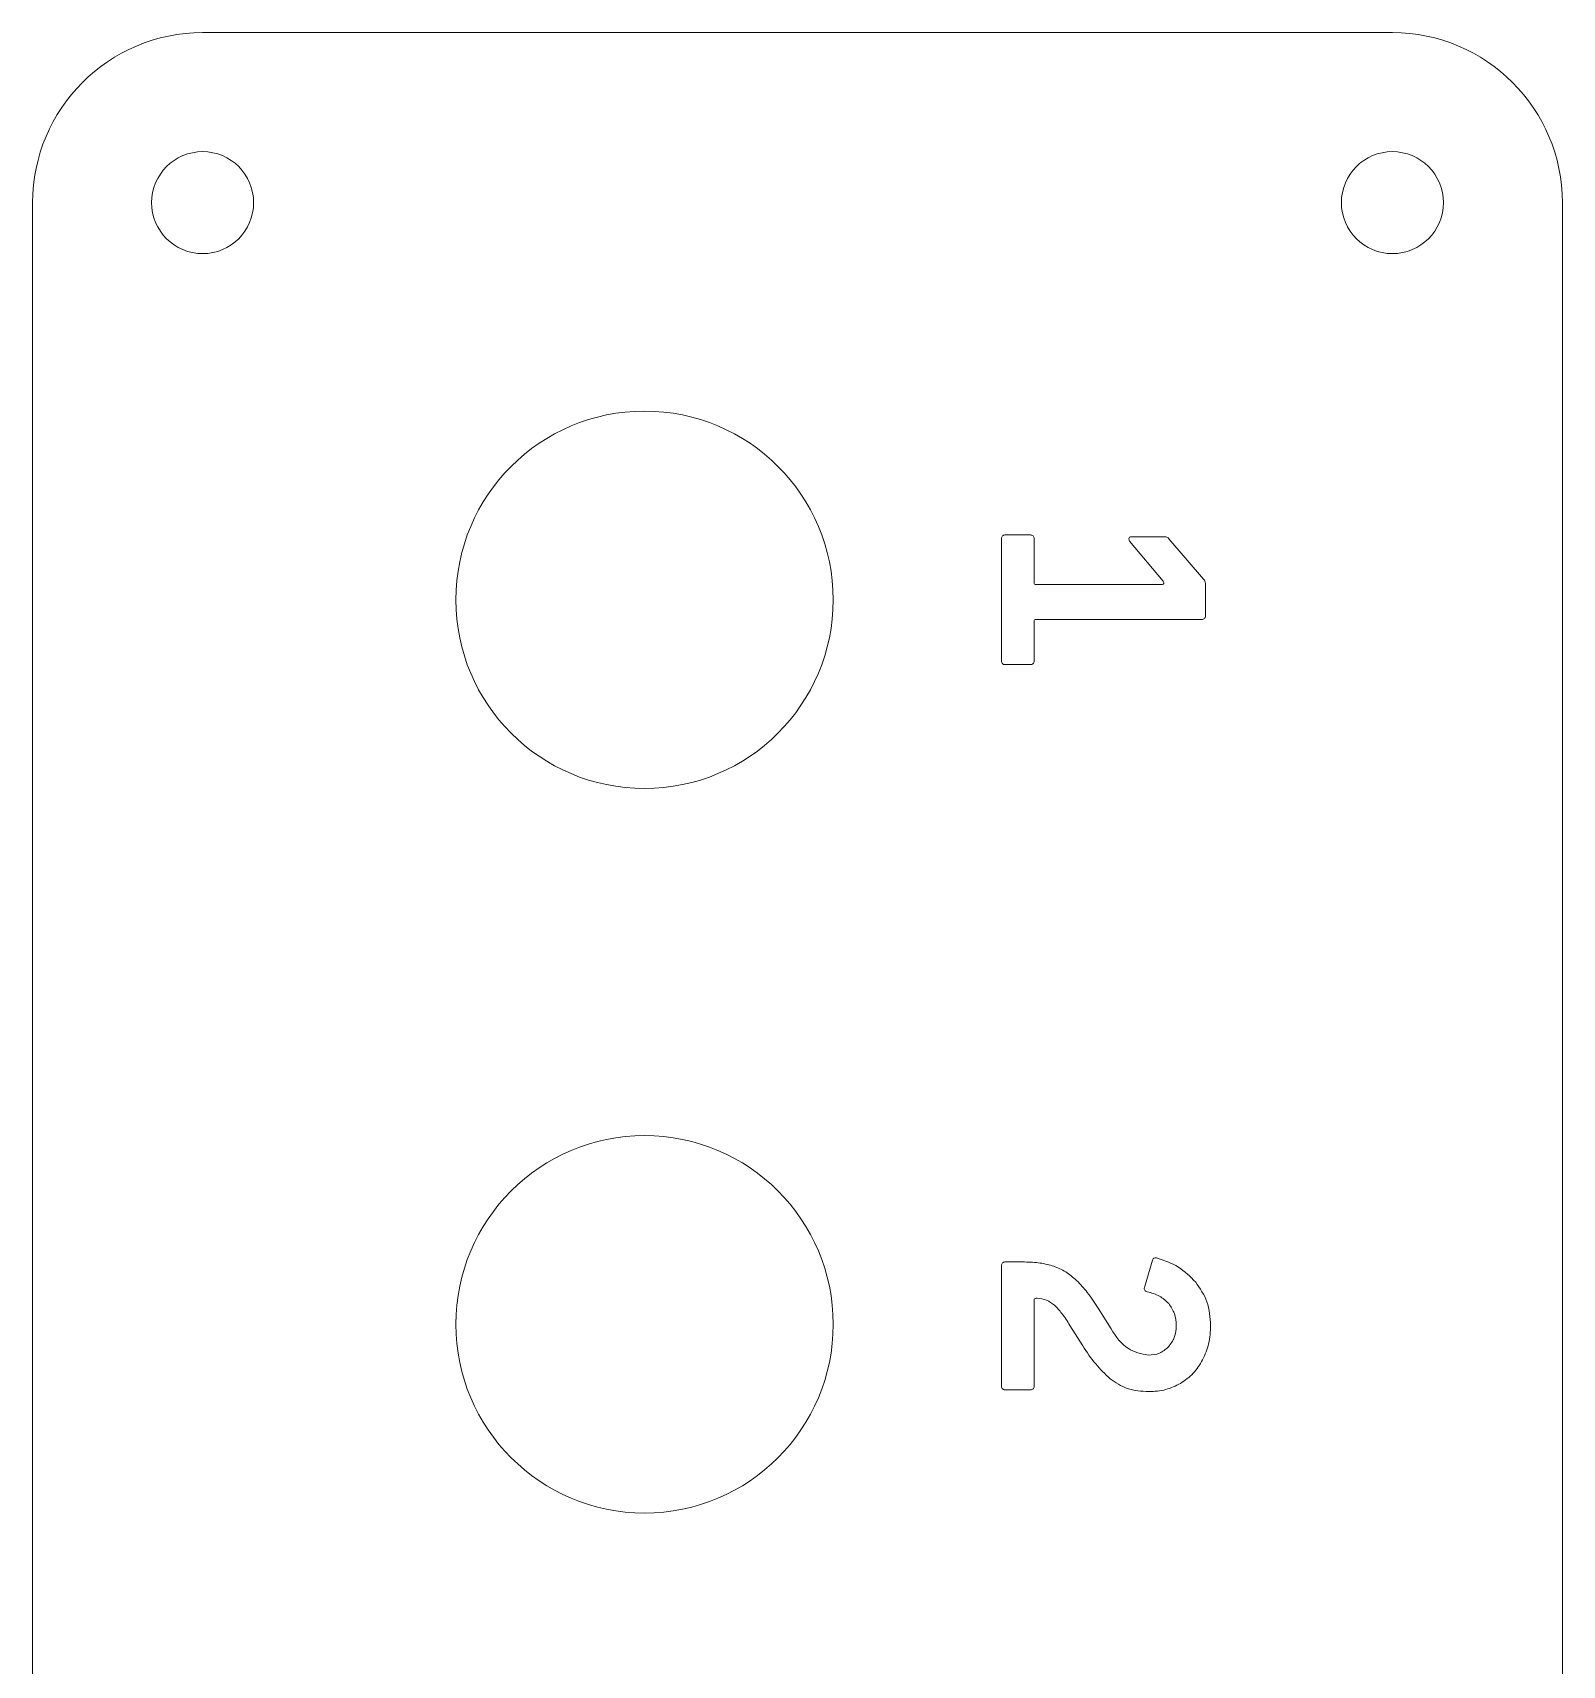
# Model space of a CAD drawing. Header units: millimetres. Extents: x 102.7 to 194.7, y 56.5 to 153.8.
# Drawn here: x 149.7 to 194.7, y 105.78 to 153.8 of the extents above; entities that cross this region are included whole.
import ezdxf

# ---------------------------------------------------------------- set-up
doc = ezdxf.new("R2010")
doc.units = ezdxf.units.MM
doc.header["$MEASUREMENT"] = 0
doc.layers.add('Engravings', color=7, linetype='Continuous', lineweight=0)
doc.layers.add('Outlines', color=7, linetype='Continuous', lineweight=0)

msp = doc.modelspace()

# ---------------------------------------------------------------- linework, layer by layer
at = {"layer": 'Engravings', "color": 18, "lineweight": 0, "true_color": 0x000000}
for points, knots in [([(179.156, 136.489), (179.158, 136.504), (179.16, 136.519), (179.169, 136.527), (179.177, 136.536), (179.192, 136.538), (179.207, 136.54), (179.207, 136.54), (184.093, 136.54), (184.093, 136.54), (184.107, 136.541), (184.12, 136.543), (184.133, 136.548), (184.145, 136.553), (184.155, 136.561), (184.166, 136.57), (184.175, 136.581), (184.183, 136.591), (184.188, 136.603), (184.193, 136.616), (184.195, 136.629), (184.196, 136.643), (184.196, 136.643), (184.196, 137.603), (184.196, 137.603), (184.194, 137.625), (184.191, 137.648), (184.183, 137.667), (184.174, 137.688), (184.159, 137.705), (184.144, 137.723), (184.144, 137.723), (183.124, 138.914), (183.124, 138.914), (183.106, 138.932), (183.087, 138.949), (183.064, 138.959), (183.041, 138.97), (183.014, 138.972), (182.987, 138.974), (182.987, 138.974), (182.027, 138.974), (182.027, 138.974), (182.002, 138.974), (181.978, 138.973), (181.963, 138.959), (181.952, 138.949), (181.947, 138.932), (181.942, 138.914), (181.943, 138.904), (181.945, 138.894), (181.948, 138.884), (181.952, 138.871), (181.96, 138.858), (181.967, 138.846), (181.967, 138.846), (182.953, 137.663), (182.953, 137.663), (182.963, 137.651), (182.973, 137.639), (182.976, 137.624), (182.977, 137.615), (182.976, 137.605), (182.974, 137.594), (182.967, 137.587), (182.96, 137.58), (182.952, 137.575), (182.94, 137.569), (182.925, 137.569), (182.91, 137.569), (182.91, 137.569), (179.207, 137.569), (179.207, 137.569), (179.192, 137.571), (179.177, 137.573), (179.169, 137.582), (179.16, 137.59), (179.158, 137.605), (179.156, 137.62), (179.156, 137.62), (179.156, 138.923), (179.156, 138.923), (179.155, 138.937), (179.153, 138.951), (179.148, 138.963), (179.143, 138.975), (179.135, 138.985), (179.126, 138.996), (179.115, 139.005), (179.105, 139.013), (179.093, 139.018), (179.08, 139.023), (179.067, 139.025), (179.053, 139.026), (179.053, 139.026), (178.299, 139.026), (178.299, 139.026), (178.285, 139.025), (178.271, 139.023), (178.259, 139.018), (178.247, 139.013), (178.236, 139.005), (178.226, 138.996), (178.217, 138.985), (178.208, 138.975), (178.203, 138.963), (178.198, 138.951), (178.197, 138.937), (178.196, 138.923), (178.196, 138.923), (178.196, 135.314), (178.196, 135.314), (178.197, 135.301), (178.198, 135.287), (178.203, 135.275), (178.208, 135.263), (178.217, 135.252), (178.226, 135.242), (178.236, 135.233), (178.247, 135.224), (178.259, 135.219), (178.271, 135.214), (178.285, 135.213), (178.299, 135.212), (178.299, 135.212), (179.053, 135.212), (179.053, 135.212), (179.067, 135.213), (179.08, 135.214), (179.093, 135.219), (179.105, 135.224), (179.115, 135.233), (179.126, 135.242), (179.135, 135.252), (179.143, 135.263), (179.148, 135.275), (179.153, 135.287), (179.155, 135.301), (179.156, 135.314), (179.156, 135.314), (179.156, 136.489), (179.156, 136.489)], [0, 0, 0, 0, 1, 1, 1, 2, 2, 2, 3, 3, 3, 4, 4, 4, 5, 5, 5, 6, 6, 6, 7, 7, 7, 8, 8, 8, 9, 9, 9, 10, 10, 10, 11, 11, 11, 12, 12, 12, 13, 13, 13, 14, 14, 14, 15, 15, 15, 16, 16, 16, 17, 17, 17, 18, 18, 18, 19, 19, 19, 20, 20, 20, 21, 21, 21, 22, 22, 22, 23, 23, 23, 24, 24, 24, 25, 25, 25, 26, 26, 26, 27, 27, 27, 28, 28, 28, 29, 29, 29, 30, 30, 30, 31, 31, 31, 32, 32, 32, 33, 33, 33, 34, 34, 34, 35, 35, 35, 36, 36, 36, 37, 37, 37, 38, 38, 38, 39, 39, 39, 40, 40, 40, 41, 41, 41, 42, 42, 42, 43, 43, 43, 44, 44, 44, 45, 45, 45, 46, 46, 46, 47, 47, 47, 47]), ([(179.156, 116.503), (179.157, 116.525), (179.159, 116.548), (179.171, 116.561), (179.181, 116.572), (179.198, 116.576), (179.216, 116.58), (179.216, 116.58), (179.242, 116.58), (179.242, 116.58), (179.339, 116.566), (179.436, 116.552), (179.524, 116.515), (179.607, 116.48), (179.682, 116.425), (179.756, 116.37), (179.831, 116.292), (179.905, 116.214), (179.972, 116.129), (180.061, 116.018), (180.135, 115.896), (180.21, 115.774), (180.21, 115.774), (180.587, 115.174), (180.587, 115.174), (180.707, 114.991), (180.828, 114.808), (180.968, 114.642), (181.097, 114.489), (181.243, 114.349), (181.389, 114.21), (181.552, 114.099), (181.716, 113.988), (181.896, 113.924), (182.095, 113.854), (182.314, 113.841), (182.533, 113.829), (182.701, 113.838), (182.869, 113.847), (183.028, 113.89), (183.18, 113.931), (183.324, 114.002), (183.467, 114.073), (183.598, 114.164), (183.728, 114.255), (183.835, 114.368), (183.945, 114.484), (184.03, 114.623), (184.114, 114.763), (184.183, 114.919), (184.252, 115.076), (184.291, 115.239), (184.333, 115.412), (184.342, 115.593), (184.35, 115.774), (184.334, 116.014), (184.317, 116.253), (184.24, 116.471), (184.166, 116.677), (184.037, 116.865), (183.909, 117.052), (183.748, 117.213), (183.587, 117.374), (183.4, 117.491), (183.205, 117.613), (182.98, 117.688), (182.756, 117.763), (182.727, 117.767), (182.699, 117.77), (182.679, 117.759), (182.659, 117.747), (182.647, 117.721), (182.636, 117.694), (182.636, 117.694), (182.404, 116.889), (182.404, 116.889), (182.4, 116.875), (182.396, 116.861), (182.397, 116.848), (182.398, 116.836), (182.403, 116.824), (182.409, 116.812), (182.418, 116.801), (182.427, 116.791), (182.438, 116.784), (182.45, 116.776), (182.466, 116.772), (182.482, 116.769), (182.609, 116.735), (182.736, 116.702), (182.846, 116.638), (182.945, 116.581), (183.03, 116.499), (183.116, 116.417), (183.181, 116.323), (183.246, 116.228), (183.283, 116.124), (183.322, 116.014), (183.33, 115.894), (183.339, 115.774), (183.331, 115.654), (183.323, 115.533), (183.281, 115.424), (183.242, 115.324), (183.175, 115.234), (183.107, 115.144), (183.024, 115.073), (182.94, 115.002), (182.844, 114.961), (182.744, 114.919), (182.63, 114.91), (182.516, 114.9), (182.307, 114.944), (182.098, 114.989), (181.929, 115.093), (181.718, 115.223), (181.568, 115.448), (181.419, 115.672), (181.419, 115.672), (181.042, 116.28), (181.042, 116.28), (180.939, 116.439), (180.837, 116.599), (180.72, 116.746), (180.623, 116.869), (180.515, 116.984), (180.407, 117.099), (180.304, 117.19), (180.2, 117.28), (180.085, 117.352), (179.975, 117.419), (179.855, 117.469), (179.734, 117.519), (179.603, 117.555), (179.471, 117.591), (179.337, 117.612), (179.184, 117.636), (179.029, 117.639), (178.873, 117.643), (178.873, 117.643), (178.299, 117.643), (178.299, 117.643), (178.285, 117.642), (178.271, 117.641), (178.259, 117.636), (178.247, 117.631), (178.236, 117.622), (178.226, 117.613), (178.217, 117.603), (178.208, 117.592), (178.203, 117.58), (178.198, 117.568), (178.197, 117.554), (178.196, 117.54), (178.196, 117.54), (178.196, 113.983), (178.196, 113.983), (178.197, 113.969), (178.198, 113.956), (178.203, 113.943), (178.208, 113.931), (178.217, 113.921), (178.226, 113.91), (178.236, 113.901), (178.247, 113.893), (178.259, 113.888), (178.271, 113.883), (178.285, 113.881), (178.299, 113.88), (178.299, 113.88), (179.053, 113.88), (179.053, 113.88), (179.067, 113.881), (179.08, 113.883), (179.093, 113.888), (179.105, 113.893), (179.115, 113.901), (179.126, 113.91), (179.135, 113.921), (179.143, 113.931), (179.148, 113.943), (179.153, 113.956), (179.155, 113.969), (179.156, 113.983), (179.156, 113.983), (179.156, 116.503), (179.156, 116.503)], [0, 0, 0, 0, 1, 1, 1, 2, 2, 2, 3, 3, 3, 4, 4, 4, 5, 5, 5, 6, 6, 6, 7, 7, 7, 8, 8, 8, 9, 9, 9, 10, 10, 10, 11, 11, 11, 12, 12, 12, 13, 13, 13, 14, 14, 14, 15, 15, 15, 16, 16, 16, 17, 17, 17, 18, 18, 18, 19, 19, 19, 20, 20, 20, 21, 21, 21, 22, 22, 22, 23, 23, 23, 24, 24, 24, 25, 25, 25, 26, 26, 26, 27, 27, 27, 28, 28, 28, 29, 29, 29, 30, 30, 30, 31, 31, 31, 32, 32, 32, 33, 33, 33, 34, 34, 34, 35, 35, 35, 36, 36, 36, 37, 37, 37, 38, 38, 38, 39, 39, 39, 40, 40, 40, 41, 41, 41, 42, 42, 42, 43, 43, 43, 44, 44, 44, 45, 45, 45, 46, 46, 46, 47, 47, 47, 48, 48, 48, 49, 49, 49, 50, 50, 50, 51, 51, 51, 52, 52, 52, 53, 53, 53, 54, 54, 54, 55, 55, 55, 56, 56, 56, 57, 57, 57, 58, 58, 58, 59, 59, 59, 60, 60, 60, 61, 61, 61, 62, 62, 62, 62])]:
    msp.add_open_spline(points, degree=3, knots=knots, dxfattribs=at)
at = {"layer": 'Outlines', "color": 18, "lineweight": 0, "true_color": 0x000000}
for centre, radius in [((154.696, 148.8), 1.5), ((189.696, 148.8), 1.5), ((167.696, 137.119), 5.55), ((167.696, 115.809), 5.55)]:
    msp.add_circle(centre, radius, dxfattribs=at)
msp.add_open_spline([(154.696, 153.8), (151.934, 153.8), (149.696, 151.561), (149.696, 148.8), (149.696, 148.8), (149.696, 61.456), (149.696, 61.456), (149.696, 58.694), (151.934, 56.456), (154.696, 56.456), (154.696, 56.456), (189.696, 56.456), (189.696, 56.456), (192.457, 56.456), (194.696, 58.694), (194.696, 61.456), (194.696, 61.456), (194.696, 148.8), (194.696, 148.8), (194.696, 151.561), (192.457, 153.8), (189.696, 153.8), (189.696, 153.8), (154.696, 153.8), (154.696, 153.8)], degree=3, knots=[0, 0, 0, 0, 1, 1, 1, 2, 2, 2, 3, 3, 3, 4, 4, 4, 5, 5, 5, 6, 6, 6, 7, 7, 7, 8, 8, 8, 8], dxfattribs=at)

doc.saveas('drawing.dxf')
